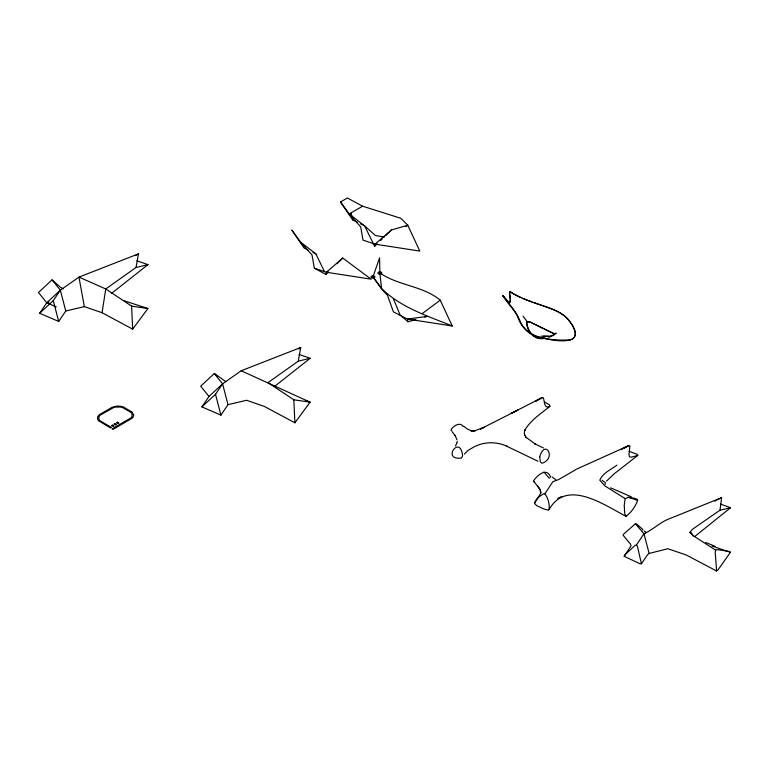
<?xml version="1.0" encoding="UTF-8"?>
<svg xmlns="http://www.w3.org/2000/svg" width="769" height="769" viewBox="0 0 769 769"><rect width="100%" height="100%" fill="white"/><g stroke="black" fill="none" stroke-linecap="round" stroke-linejoin="round"><path stroke-width="1.15" d="M641.423 563.773L637.463 546.451L636.53 544.894L643.961 533.744C653.448 529.524 660.859 521.411 670.914 518.162L721.668 497.639L719.976 510.212L692.436 529.293L689.87 532.465L692.533 535.262L715.631 550.143L717.131 549.643L729.358 551.431L730.406 552.305L718.073 569.781L716.612 571.002L686.265 554.987L667.857 548.73L649.132 553.43L647.613 554.632L641.423 563.773L639.808 563.658L624.188 556.323L624.87 554.882L635.088 545.423L636.53 544.894M626.004 516.259L624.745 513.577L624.226 505.281L625.178 498.639L628.033 497.447L634.012 498.139L637.097 499.312L637.664 500.465C635.386 506.463 631.243 512.577 626.004 516.259C604.751 505.416 566.695 477.953 549.008 509.722L547.778 510.049L543.789 508.905L536.906 505.791L534.455 503.426L541.126 492.631L539.8 489.209L533.494 480.885C537.195 475.473 546.298 467.119 550.556 476.674L550.171 477.491M534.455 503.426C535.397 499.033 539.973 496.12 543.558 493.775L544.875 493.765C548.076 498.033 549.893 504.454 549.008 509.722M456.997 443.021L457.209 441.502M124.318 300.823L147.898 308.513L132.672 329.142L102.046 312.723L105.757 288.961L136.026 267.506L147.975 264.623L136.911 260.806M314.329 268.208L325.989 274.427L326.373 272.245L342.753 258.057L371.11 279.166L326.373 272.245L314.329 268.208L312.022 254.972L300.506 242.052L291.845 230.075L304.072 248.06L308.033 250.021M362.612 206.198L349.174 213.955L364.602 225.846L374.657 246.33L375.041 244.148L391.421 229.96L407.791 225.24L419.778 251.069L375.041 244.148L362.997 240.111L360.69 226.874L349.174 213.955L340.513 201.978L347.405 197.998L362.612 206.198L400.803 218.281L407.791 225.24L405.83 226.576M136.026 267.506L138.507 253.847L78.947 277.109L60.357 290.173L46.746 302.784L39.671 313.243L58.684 321.461L65.759 311.012L84.34 306.62L102.046 312.723M305.629 400.707L310.118 402.177L293.816 399.784L267.987 382.626L298.257 361.17L300.727 347.501L241.178 370.773L222.587 383.837L208.966 396.448L201.901 406.897L220.914 415.125L227.98 404.667L246.57 400.284L264.276 406.388L294.892 422.806L310.118 402.177L241.178 370.773M540.472 492.852L540.405 490.007L537.694 485.979M715.631 550.143L715.228 552.219L716.612 571.002M606.539 481.125L614.066 473.896L637.789 455.402L637.068 454.277L629.138 451.326M509.693 302.544L507.905 301.592L502.734 295.642L509.126 302.784C513.211 300.717 505.022 286.895 513.423 293.7M452.23 325.998L407.493 319.077L393.382 311.839L387.538 295.45L381.626 288.884L372.955 276.907L379.598 257.807L379.848 272.928L381.549 288.462C400.976 307.658 427.583 315.944 452.23 325.998L440.243 300.17C422.69 285.674 398.304 285.808 379.848 272.928M456.757 443.155L455.488 445.943M541.02 398.765L541.626 397.852L543.241 397.717C544.769 400.909 543.77 409.521 549.931 406.368L549.46 404.782L544.635 402.12M605.155 484.335L605.251 482.682L602.079 480.25M39.671 313.243L53.292 300.631L60.357 290.173L52.071 279.887L38.45 292.499L46.746 302.784L56.252 306.898M201.901 406.897L215.512 394.286L222.587 383.837L214.291 373.551L200.68 386.163L208.966 396.448M544.875 493.765L552.853 481.711L558.534 479.596L575.491 469.849M624.188 556.323L631.08 545.75L630.417 544.067L623.053 535.157L623.649 534.147L635.396 523.727L636.597 524.006L642.759 529.418L642.846 530.264M509.636 302.746L510.289 300.314L509.626 291.662C522.555 299.795 537.416 303.476 551.527 308.898C558.515 311.58 565.513 315.242 569.81 321.605C573.655 326.431 579.307 337.62 570.185 340.013C552.767 340.379 527.255 339.831 519.806 320.471C516.172 310.916 508.424 303.918 502.974 295.459M548.806 337.158L552.901 335.544L554.007 334.563L553.891 333.669L530.514 322.221L527.986 321.538L526.611 322.365C526.784 331.429 535.253 341.494 545.134 338.043M695.051 536.262L730.55 507.742L720.409 504.022M464.399 454.085L468.11 450.355L474.973 446.356M325.989 274.427L328.507 271.976M336.889 263.786L342.753 258.057M374.657 246.33L377.175 243.869M380.53 240.601L382.203 238.967M385.557 235.689L391.421 229.96M730.55 507.742L719.976 510.212M111.418 293.479L147.975 264.623M274.581 386.403L310.205 358.277L299.141 354.461M553.622 335.044L556.208 333.035L552.901 335.544M549.931 406.368C540.963 413.664 530.514 420.124 524.708 430.429L524.948 429.842L524.247 432.736L524.804 435.379L524.458 434.773L526.409 437.811L525.967 437.215L535.493 444.184L534.657 443.703L543.433 447.971M298.824 348.934L300.727 347.501L298.67 348.674M422.469 313.416L440.243 300.17M624.764 447.885L628.59 445.684L629.898 445.799L628.994 454.489L629.388 456.738L631.359 457.18L637.789 455.402M616.911 465.12C610.951 469.686 602.877 472.858 599.782 480.212L604.924 485.931L625.178 498.639M135.421 255.596L138.507 253.847M714.805 501.148L715.833 500.561M716.862 499.985L721.668 497.639M541.626 397.852L535.512 401.235L542.135 397.602L511.548 413.232L517.527 410.194M557.765 498.312L562.024 496.38M627.648 446.116L621.15 449.394L628.59 445.684L576.106 469.34M517.806 410.069L480.462 429.035L484.249 427.266L473.637 431.178L474.896 431.015L471.128 430.948L472.262 431.188L467.639 429.208L463.688 426.209M475.771 446.049C485.729 441.512 497.293 441.733 507.175 446.366L506.694 446.193L538.021 461.275M46.746 302.784L48.966 302.025M548.768 336.88L552.805 335.284L553.805 334.361L553.67 333.515L544.404 329.045M635.396 523.727L643.961 533.744L645.662 533.186M393.411 298.757L400.024 314.886L407.993 321.769L415.808 319.577M424.738 317.059L426.968 316.434L407.493 319.077L407.993 321.769M298.257 361.17L310.205 358.277M527.082 321.788L530.504 322.24L542.933 328.325M543.26 338.062C534.013 340.263 527.198 330.305 526.803 322.221L527.198 321.653L523.035 316.174M550.469 336.351L541.107 336.178M549.028 336.274L543.347 336.188M84.34 306.62L78.947 277.109L105.757 288.961L131.595 306.12L147.898 308.513M533.446 481.615L534.522 481.788M384.538 237.14L375.368 235.458L364.602 225.846L360.651 223.885M689.87 532.465L691.456 532.84L693.225 535.983M533.965 302.698L535.801 303.303M535.878 303.294C547.893 307.783 562.062 310.695 569.925 321.798C588.237 345.742 556.381 341.888 542.299 337.754C529.831 336.562 520.921 327.248 517.306 315.79C513.202 308.571 507.271 302.592 502.734 295.642M532.302 302.111L522.43 298.295M712.075 546.096L714.968 547.076M715.929 547.403L730.406 552.305M628.273 497.101L637.664 500.465M715.257 546.423L705.759 542.472M631.33 496.841L610.634 487.844M451.999 431.14L450.97 430.236C452.403 426.113 460.496 421.374 463.101 426.497M520.776 297.478L513.327 293.7M340.513 201.978L352.74 219.963L357.681 222.414M312.973 252.472L315.934 253.943L324.364 271.447M63.298 288.827L60.29 287.106L52.071 279.887M644.326 531.158L645.797 532.042M225.865 381.607L214.291 373.551L216.762 375.714M555.747 479.702L552.094 476.963M300.506 242.052L315.934 253.943M452.316 432.043L455.402 435.869L455.037 435.36L457.007 439.878M543.875 471.964L549.239 478.222M372.955 276.907L381.549 288.462M643.961 533.744L649.132 553.43M222.587 383.837L227.98 404.667M215.512 394.286L220.914 415.125M60.357 290.173L65.759 311.012M53.292 300.631L58.684 321.461M351.058 213.023L352.74 219.963M293.816 399.784L294.892 422.806M131.595 306.12L132.672 329.142M539.723 456.69L540.338 461.736L541.924 463.265C556.9 458.651 545.279 438.349 539.723 456.69M133.633 415.097L133.248 416.76A9.353 5.393 0 0 1 132.085 418.23L113.024 429.381L112.12 428.862L130.999 417.836A8.305 4.797 0 0 0 132.018 416.558L132.008 413.684A7.892 4.556 0 0 0 130.98 412.424L122.704 407.647A7.853 4.537 0 0 0 120.541 407.07L115.619 407.061A7.748 4.479 0 0 0 113.456 407.647L101.114 414.645C97.951 415.827 97.999 420.316 101.152 421.479L111.409 427.41L110.505 427.929L98.509 420.681A9.093 5.248 0 0 1 97.567 419.182L97.769 416.433L99.547 414.549L111.995 407.359L116.157 406.224A10.276 5.931 0 0 1 119.06 406.147L120.906 406.349A9.065 5.229 0 0 1 123.405 407.032L132.057 412.021L133.633 415.097M462.592 455.613L461.621 457.978C440.906 461.044 460.16 433.783 462.592 455.613M112.399 425.103L111.495 425.622L112.995 426.487L113.899 425.968L112.399 425.103M114.898 423.661L113.995 424.18L115.494 425.046L116.398 424.526L114.898 423.661M117.388 422.219L116.484 422.739L117.984 423.604L118.887 423.085L117.388 422.219M378.857 273.889A1.932 1.115 0 0 0 381.789 272.937A1.932 1.115 0 0 0 378.906 271.957A1.932 1.115 0 0 0 378.857 273.889M371.965 277.869A1.932 1.115 0 0 0 374.897 276.917A1.932 1.115 0 0 0 372.013 275.936A1.932 1.115 0 0 0 371.965 277.869"/></g></svg>
